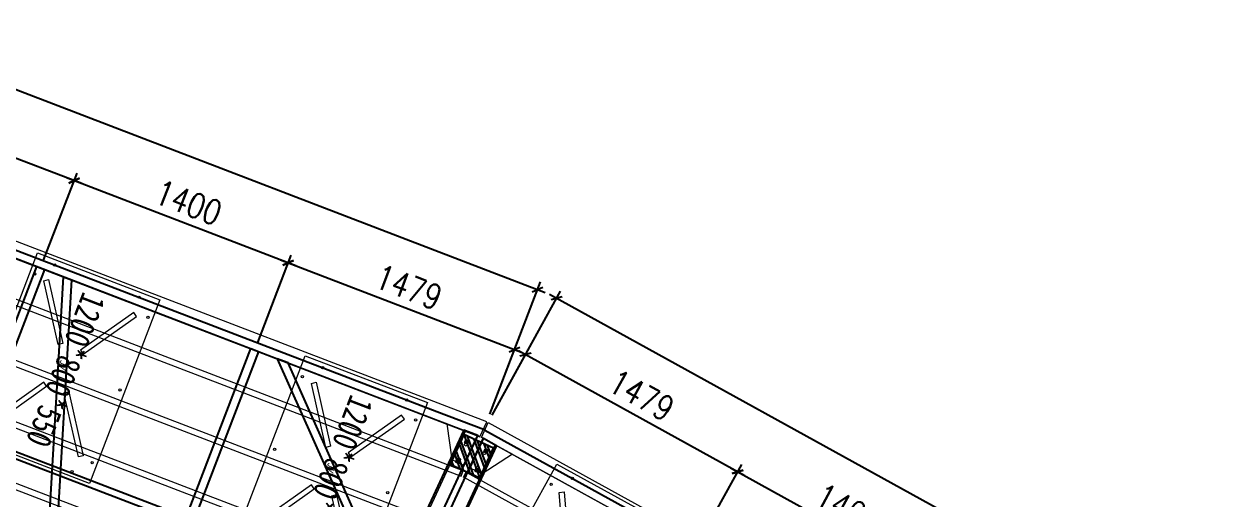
# Model space of a CAD drawing. Extents: x 8796 to 116961, y 24572 to 132726.
# Drawn here: x 83220 to 90585, y 96923 to 99819 of the extents above; entities that cross this region are included whole.
import ezdxf

# ---------------------------------------------------------------- set-up
doc = ezdxf.new("R2010")
doc.units = 0
doc.header["$LTSCALE"] = 1000
doc.header["$MEASUREMENT"] = 0
doc.linetypes.add('HIDDEN', pattern=[0.375, 0.25, -0.125])
for name, color, linetype in [('PUB_TEXT', 7, 'Continuous'), ('卡槽', 242, 'Continuous'), ('标注', 9, 'Continuous'), ('浮箱名称', 3, 'Continuous'), ('连接端梁', 130, 'Continuous'), ('铝横梁', 220, 'Continuous')]:
    doc.layers.add(name, color=color, linetype=linetype)
for name, color, linetype, lineweight in [('加强板', 140, 'Continuous', 18), ('浮箱', 160, 'Continuous', 20), ('虚线', 8, 'Continuous', 0), ('铝主梁', 3, 'Continuous', 9), ('铝龙骨', 7, 'Continuous', 9)]:
    doc.layers.add(name, color=color, linetype=linetype, lineweight=lineweight)
doc.styles.add('HZTXT', font='txtw.shx', dxfattribs={"width": 0.8, "bigfont": 'hztxtw.shx'})
doc.styles.add('黑体', font='simhei.ttf', dxfattribs={"width": 0.8})
doc.dimstyles.new('DIM-50', dxfattribs={"dimscale": 50, "dimtxt": 3, "dimasz": 1, "dimexe": 1, "dimexo": 1, "dimgap": 1, "dimtad": 1, "dimdec": 1, "dimdsep": 46, "dimtxsty": 'HZTXT', "dimblk": 'OBLIQUE', "dimblk1": 'ARCHTICK', "dimblk2": 'OBLIQUE', "dimcen": 0, "dimdle": 1, "dimclrd": 9, "dimclre": 9, "dimclrt": 2, "dimadec": 1, "dimazin": 0, "dimtfac": 1, "dimtdec": 1, "dimtix": 1, "dimtmove": 2, "dimatfit": 3, "dimldrblk": 'OBLIQUE', "dimfxl": 0, "dimtolj": 1, "dimtzin": 0, "dimarcsym": 0})

# ---------------------------------------------------------------- blocks, each defined once
blk = doc.blocks.new('_Oblique')
at = {"color": 0, "linetype": 'ByBlock', "lineweight": -2}
blk.add_line((-0.5, -0.5), (0.5, 0.5), dxfattribs=at)
blk = doc.blocks.new('*D579')
at = {"layer": 'Defpoints', "color": 0, "transparency": 16777216}
for p in [(54683.7, 72099.8), (54683.7, 71529.9), (56083.7, 71529.9)]:
    blk.add_point(p, dxfattribs=at)
at = {"layer": '标注', "color": 9, "lineweight": -2, "transparency": 16777216}
for p, q in [((54683.7, 71579.9), (54683.7, 72149.8)), ((56083.7, 71579.9), (56083.7, 72149.8)), ((56133.7, 72099.8), (54633.7, 72099.8))]:
    blk.add_line(p, q, dxfattribs=at)
at = {"layer": '标注', "color": 9, "lineweight": -2, "transparency": 16777216, "xscale": 50, "yscale": 50, "zscale": 50, "rotation": 180}
blk.add_blockref('_Oblique', (54683.7, 72099.8), dxfattribs=at)
at = {"layer": '标注', "color": 9, "lineweight": -2, "transparency": 16777216, "xscale": 50, "yscale": 50, "zscale": 50}
blk.add_blockref('_Oblique', (56083.7, 72099.8), dxfattribs=at)
at = {"layer": '标注', "color": 2, "transparency": 16777216, "insert": (55383.7, 72224.8), "char_height": 150, "attachment_point": 5, "style": 'HZTXT'}
blk.add_mtext('\\A1;1400', dxfattribs=at)
blk = doc.blocks.new('_ArchTick')
at = {"color": 0, "linetype": 'ByBlock', "const_width": 0.4}
blk.add_lwpolyline([(-0.5, -0.5), (0.5, 0.5)], dxfattribs=at)
blk = doc.blocks.new('*D580')
at = {"layer": 'Defpoints', "color": 0, "transparency": 16777216}
for p in [(53283.7, 72099.8), (53283.7, 71529.9), (54683.7, 71529.9)]:
    blk.add_point(p, dxfattribs=at)
at = {"layer": '标注', "color": 9, "lineweight": -2, "transparency": 16777216}
for p, q in [((53283.7, 71579.9), (53283.7, 72149.8)), ((54683.7, 71579.9), (54683.7, 72149.8)), ((54733.7, 72099.8), (53233.7, 72099.8))]:
    blk.add_line(p, q, dxfattribs=at)
at = {"layer": '标注', "color": 9, "lineweight": -2, "transparency": 16777216, "xscale": 50, "yscale": 50, "zscale": 50, "rotation": 180}
blk.add_blockref('_Oblique', (53283.7, 72099.8), dxfattribs=at)
at = {"layer": '标注', "color": 9, "lineweight": -2, "transparency": 16777216, "xscale": 50, "yscale": 50, "zscale": 50}
blk.add_blockref('_Oblique', (54683.7, 72099.8), dxfattribs=at)
at = {"layer": '标注', "color": 2, "transparency": 16777216, "insert": (53983.7, 72224.8), "char_height": 150, "attachment_point": 5, "style": 'HZTXT'}
blk.add_mtext('\\A1;1400', dxfattribs=at)
blk = doc.blocks.new('*D581')
at = {"layer": 'Defpoints', "color": 0, "transparency": 16777216}
for p in [(57562.7, 72492.5), (49004.7, 71627.9), (57562.7, 71627.9)]:
    blk.add_point(p, dxfattribs=at)
at = {"layer": '标注', "color": 9, "lineweight": -2, "transparency": 16777216}
for p, q in [((48954.7, 72492.5), (57612.7, 72492.5)), ((49004.7, 71677.9), (49004.7, 72542.5)), ((57562.7, 71677.9), (57562.7, 72542.5))]:
    blk.add_line(p, q, dxfattribs=at)
at = {"layer": '标注', "color": 9, "lineweight": -2, "transparency": 16777216, "xscale": 50, "yscale": 50, "zscale": 50, "rotation": 180}
blk.add_blockref('_Oblique', (49004.7, 72492.5), dxfattribs=at)
at = {"layer": '标注', "color": 9, "lineweight": -2, "transparency": 16777216, "xscale": 50, "yscale": 50, "zscale": 50}
blk.add_blockref('_Oblique', (57562.7, 72492.5), dxfattribs=at)
at = {"layer": '标注', "color": 2, "transparency": 16777216, "insert": (53283.7, 72617.5), "char_height": 150, "attachment_point": 5, "style": 'HZTXT'}
blk.add_mtext('\\A1;8558', dxfattribs=at)
blk = doc.blocks.new('*D582')
at = {"layer": 'Defpoints', "color": 0, "transparency": 16777216}
for p in [(57562.7, 72099.8), (57562.7, 71627.9), (56083.7, 71529.9)]:
    blk.add_point(p, dxfattribs=at)
at = {"layer": '标注', "color": 9, "lineweight": -2, "transparency": 16777216}
for p, q in [((56083.7, 71579.9), (56083.7, 72149.8)), ((57562.7, 71677.9), (57562.7, 72149.8)), ((56033.7, 72099.8), (57612.7, 72099.8))]:
    blk.add_line(p, q, dxfattribs=at)
at = {"layer": '标注', "color": 9, "lineweight": -2, "transparency": 16777216, "xscale": 50, "yscale": 50, "zscale": 50, "rotation": 180}
blk.add_blockref('_Oblique', (56083.7, 72099.8), dxfattribs=at)
at = {"layer": '标注', "color": 9, "lineweight": -2, "transparency": 16777216, "xscale": 50, "yscale": 50, "zscale": 50}
blk.add_blockref('_Oblique', (57562.7, 72099.8), dxfattribs=at)
at = {"layer": '标注', "color": 2, "transparency": 16777216, "insert": (56823.2, 72224.8), "char_height": 150, "attachment_point": 5, "style": 'HZTXT'}
blk.add_mtext('\\A1;1479', dxfattribs=at)
blk = doc.blocks.new('$matou$00000186')
for points in [[(-600, 400), (600, 400), (600, -400), (-600, -400)], [(-455.8, 303.8), (-472.4, 278.9), (-139.6, 57), (-122.9, 82)], [(455.8, 303.8), (472.4, 278.9), (139.6, 57), (122.9, 82)], [(-455.8, -303.8), (-472.4, -278.9), (-139.6, -57), (-122.9, -82)], [(455.8, -303.8), (472.4, -278.9), (139.6, -57), (122.9, -82)]]:
    blk.add_lwpolyline(points, close=True)
for centre in [(-475, 370), (0, 370), (475, 370), (-570, 275), (570, 275), (-570, -275), (570, -275), (-475, -370), (0, -370), (475, -370)]:
    blk.add_circle(centre, 7)
at = {"layer": 'PUB_TEXT', "style": '黑体', "width": 0.8}
blk.add_text('JY', height=52.57, dxfattribs=at).set_placement((-44.4, -35.3))
blk = doc.blocks.new('*U575')
at = {"layer": '浮箱', "rotation": 270}
blk.add_blockref('$matou$00000186', (0, 0), dxfattribs=at)
blk = doc.blocks.new('*U576')
at = {"color": 0, "linetype": 'ByBlock', "lineweight": -2, "transparency": 16777216}
for p in [(5250, 0), (7000, 0)]:
    blk.add_blockref('*U575', p, dxfattribs=at)
blk = doc.blocks.new('*D607')
at = {"layer": 'Defpoints', "color": 0, "transparency": 16777216}
for p in [(66171.6, 71967.1), (64771.6, 71397.2), (66171.6, 71397.2)]:
    blk.add_point(p, dxfattribs=at)
at = {"layer": '标注', "color": 9, "lineweight": -2, "transparency": 16777216}
for p, q in [((64721.6, 71967.1), (66221.6, 71967.1)), ((64771.6, 71447.2), (64771.6, 72017.1)), ((66171.6, 71447.2), (66171.6, 72017.1))]:
    blk.add_line(p, q, dxfattribs=at)
at = {"layer": '标注', "color": 9, "lineweight": -2, "transparency": 16777216, "xscale": 50, "yscale": 50, "zscale": 50, "rotation": 180}
blk.add_blockref('_Oblique', (64771.6, 71967.1), dxfattribs=at)
at = {"layer": '标注', "color": 9, "lineweight": -2, "transparency": 16777216, "xscale": 50, "yscale": 50, "zscale": 50}
blk.add_blockref('_Oblique', (66171.6, 71967.1), dxfattribs=at)
at = {"layer": '标注', "color": 2, "transparency": 16777216, "insert": (65471.6, 72092.1), "char_height": 150, "attachment_point": 5, "style": 'HZTXT'}
blk.add_mtext('\\A1;1400', dxfattribs=at)
blk = doc.blocks.new('*D610')
at = {"layer": 'Defpoints', "color": 0, "transparency": 16777216}
for p in [(63292.6, 72359.8), (63292.6, 71495.2), (71850.6, 71495.2)]:
    blk.add_point(p, dxfattribs=at)
at = {"layer": '标注', "color": 9, "lineweight": -2, "transparency": 16777216}
for p, q in [((63292.6, 71545.2), (63292.6, 72409.8)), ((71850.6, 71545.2), (71850.6, 72409.8)), ((71900.6, 72359.8), (63242.6, 72359.8))]:
    blk.add_line(p, q, dxfattribs=at)
at = {"layer": '标注', "color": 9, "lineweight": -2, "transparency": 16777216, "xscale": 50, "yscale": 50, "zscale": 50, "rotation": 180}
blk.add_blockref('_Oblique', (63292.6, 72359.8), dxfattribs=at)
at = {"layer": '标注', "color": 9, "lineweight": -2, "transparency": 16777216, "xscale": 50, "yscale": 50, "zscale": 50}
blk.add_blockref('_Oblique', (71850.6, 72359.8), dxfattribs=at)
at = {"layer": '标注', "color": 2, "transparency": 16777216, "insert": (67571.6, 72484.8), "char_height": 150, "attachment_point": 5, "style": 'HZTXT'}
blk.add_mtext('\\A1;8558', dxfattribs=at)
blk = doc.blocks.new('*D611')
at = {"layer": 'Defpoints', "color": 0, "transparency": 16777216}
for p in [(63292.6, 71967.1), (63292.6, 71495.2), (64771.6, 71397.2)]:
    blk.add_point(p, dxfattribs=at)
at = {"layer": '标注', "color": 9, "lineweight": -2, "transparency": 16777216}
for p, q in [((64821.6, 71967.1), (63242.6, 71967.1)), ((63292.6, 71545.2), (63292.6, 72017.1)), ((64771.6, 71447.2), (64771.6, 72017.1))]:
    blk.add_line(p, q, dxfattribs=at)
at = {"layer": '标注', "color": 9, "lineweight": -2, "transparency": 16777216, "xscale": 50, "yscale": 50, "zscale": 50, "rotation": 180}
blk.add_blockref('_Oblique', (63292.6, 71967.1), dxfattribs=at)
at = {"layer": '标注', "color": 9, "lineweight": -2, "transparency": 16777216, "xscale": 50, "yscale": 50, "zscale": 50}
blk.add_blockref('_Oblique', (64771.6, 71967.1), dxfattribs=at)
at = {"layer": '标注', "color": 2, "transparency": 16777216, "insert": (64032.1, 72092.1), "char_height": 150, "attachment_point": 5, "style": 'HZTXT'}
blk.add_mtext('\\A1;1479', dxfattribs=at)
blk = doc.blocks.new('*U41')
at = {"layer": '浮箱', "rotation": 270}
blk.add_blockref('$matou$00000186', (0, 0), dxfattribs=at)
blk = doc.blocks.new('*U42')
at = {"color": 0, "linetype": 'ByBlock', "lineweight": -2, "transparency": 16777216}
for p in [(0, 0), (1550, 0), (3100, 0), (4650, 0), (6200, 0)]:
    blk.add_blockref('*U41', p, dxfattribs=at)
blk = doc.blocks.new('橡胶块200x200x60')
h = blk.add_hatch()
h.set_pattern_fill('ANSI32', color=256, scale=10)
h.set_pattern_definition([(45, (0, 0), (-33.67596, 33.67596), []), (45, (22.45, 0), (-33.67596, 33.67596), [])])
h.paths.add_polyline_path([(25487.9, 88551.2), (25687.9, 88551.2), (25687.9, 88751.2), (25487.9, 88751.2)])
blk.add_lwpolyline([(25487.9, 88551.2), (25687.9, 88551.2), (25687.9, 88751.2), (25487.9, 88751.2)], close=True)
for points in [[(25512.9, 88716.2), (25532.9, 88716.2)], [(25522.9, 88726.2), (25522.9, 88706.2)], [(25662.9, 88716.2), (25642.9, 88716.2)], [(25652.9, 88726.2), (25652.9, 88706.2)], [(25512.9, 88586.2), (25532.9, 88586.2)], [(25522.9, 88576.2), (25522.9, 88596.2)], [(25662.9, 88586.2), (25642.9, 88586.2)], [(25652.9, 88576.2), (25652.9, 88596.2)]]:
    blk.add_lwpolyline(points)
for centre, radius in [((25522.9, 88716.2), 10), ((25522.9, 88716.2), 8), ((25652.9, 88716.2), 10), ((25652.9, 88716.2), 8), ((25522.9, 88586.2), 10), ((25522.9, 88586.2), 8), ((25652.9, 88586.2), 10), ((25652.9, 88586.2), 8)]:
    blk.add_circle(centre, radius)
blk = doc.blocks.new('M31')
blk.add_lwpolyline([(57450.17, 71529.9), (57445.92, 71468.27)])
at = {"layer": '加强板', "color": 5}
blk.add_lwpolyline([(57538.31, 71529.9), (57338.32, 71529.9), (57444.76, 71335.87), (57524.57, 71330.37)], close=True, dxfattribs=at)
blk.add_lwpolyline([(57538.31, 71529.9), (57338.32, 71529.9), (57444.76, 71335.87), (57524.57, 71330.37)], close=True, dxfattribs=at)
for centre in [(57492.91, 71452.84), (57492.91, 71452.84), (57486.04, 71353.07), (57486.04, 71353.07)]:
    blk.add_circle(centre, 9, dxfattribs=at)
at = {"layer": '卡槽', "color": 22, "ltscale": 5000, "elevation": 0}
blk.add_lwpolyline([(49134.24, 70427.88), (49134.24, 70387.88), (57430.06, 70387.88), (57430.06, 70427.88)], close=True, dxfattribs=at)
at = {"layer": '虚线', "color": 1, "linetype": 'HIDDEN', "ltscale": 300}
for p, q in [((57555.42, 71529.9), (49011.45, 71529.9)), ((57555.42, 71529.9), (49011.45, 71529.9)), ((57460.19, 71529.9), (57232.56, 68225.9)), ((57460.19, 71529.9), (57232.56, 68225.9))]:
    blk.add_line(p, q, dxfattribs=at)
at = {"layer": '连接端梁'}
blk.add_lwpolyline([(57312.75, 68225.9), (57540.38, 71529.9), (57450.17, 71529.9), (57222.53, 68225.9)], close=True, dxfattribs=at)
blk.add_lwpolyline([(57312.75, 68225.9), (57540.38, 71529.9), (57450.17, 71529.9), (57222.53, 68225.9)], close=True, dxfattribs=at)
at = {"layer": '铝主梁', "color": 3}
blk.add_lwpolyline([(49004.67, 71627.9), (49012.14, 71527.9), (57555.27, 71527.9), (57562.71, 71627.9), (49004.7, 71627.9)], dxfattribs=at)
at = {"layer": '铝横梁', "color": 243}
for points in [[(54709.69, 71529.9), (54709.69, 68225.9), (54659.69, 68225.9), (54659.69, 71529.9)], [(54885.08, 71529.9), (55936.71, 68225.9), (55884.44, 68225.29), (54832.81, 71529.29)], [(56107.69, 71529.9), (56107.69, 68225.9), (56057.69, 68225.9), (56057.69, 71529.9)], [(57383.6, 70446.85), (56300.58, 71529.89), (56231.28, 71528.48), (57377.81, 70381.93)]]:
    blk.add_lwpolyline(points, close=True, dxfattribs=at)
at = {"layer": '铝龙骨', "color": 0}
for points in [[(57534.71, 71262.9), (57534.71, 71297.9), (49036.71, 71297.9), (49036.71, 71262.9)], [(57504.71, 70912.9), (57504.71, 70947.9), (49061.71, 70947.9), (49061.71, 70912.9)], [(57484.71, 70562.9), (57484.71, 70597.9), (49091.71, 70597.9), (49091.71, 70562.9)], [(57464.71, 70212.9), (57464.71, 70247.9), (49116.71, 70247.9), (49116.71, 70212.9)]]:
    blk.add_lwpolyline(points, close=True, dxfattribs=at)
blk.add_blockref('*U576', (49782.8, 71007.88, 0))
at = {"layer": '浮箱名称', "style": '黑体', "width": 0.8}
for p in [(54975.94, 71492.91, 0), (56725.94, 71492.91, 0)]:
    blk.add_text('1200*800*550', height=150.211, rotation=270, dxfattribs=at).set_placement(p)
at = {"layer": '标注'}
for base, p1, p2, picture, middle in [((57562.71, 72492.49), (49004.7, 71627.9), (57562.71, 71627.9), '*D581', (53283.7, 72617.49)), ((53283.69, 72099.8), (54683.69, 71529.9), (53283.69, 71529.9), '*D580', (53983.69, 72224.8)), ((54683.69, 72099.8), (56083.69, 71529.9), (54683.69, 71529.9), '*D579', (55383.69, 72224.8)), ((57562.71, 72099.8), (56083.69, 71529.9), (57562.71, 71627.9), '*D582', (56823.2, 72224.8))]:
    dim = blk.add_linear_dim(base=base, p1=p1, p2=p2, angle=180, dimstyle='DIM-50', dxfattribs=at)
    dim.commit()
    dim.dimension.update_dxf_attribs({"geometry": picture, "text_midpoint": middle})
blk = doc.blocks.new('M41')
at = {"layer": '加强板', "color": 5}
blk.add_lwpolyline([(63316.99, 71397.16), (63516.99, 71397.16), (63410.55, 71203.14), (63330.74, 71197.64)], close=True, dxfattribs=at)
blk.add_lwpolyline([(63316.99, 71397.16), (63516.99, 71397.16), (63410.55, 71203.14), (63330.74, 71197.64)], close=True, dxfattribs=at)
for centre in [(63362.4, 71320.11), (63362.4, 71320.11), (63369.27, 71220.34), (63369.27, 71220.34)]:
    blk.add_circle(centre, 9, dxfattribs=at)
at = {"layer": '虚线', "color": 1, "linetype": 'HIDDEN', "ltscale": 300}
for p, q in [((63299.35, 71397.16), (71786.58, 71397.16)), ((63299.35, 71397.16), (71786.58, 71397.16)), ((63395.13, 71397.12), (63622.77, 68093.12)), ((63395.13, 71397.12), (63622.77, 68093.12))]:
    blk.add_line(p, q, dxfattribs=at)
at = {"layer": '连接端梁'}
blk.add_lwpolyline([(63542.58, 68093.16), (63314.94, 71397.16), (63405.15, 71397.17), (63632.79, 68093.16)], close=True, dxfattribs=at)
at = {"layer": '铝主梁', "color": 3}
blk.add_lwpolyline([(71785.27, 71395.16), (63300.04, 71395.16), (63292.6, 71495.16), (71850.63, 71495.16)], dxfattribs=at)
at = {"layer": '铝龙骨', "color": 0}
blk.add_lwpolyline([(63320.6, 71130.16), (63320.6, 71165.16), (71598.6, 71165.16), (71598.6, 71130.16)], close=True, dxfattribs=at)
blk.add_blockref('*U42', (64181.49, 70875.15, 0))
at = {"layer": '标注'}
for base, p1, p2, picture, middle in [((63292.6, 72359.76), (71850.63, 71495.16), (63292.6, 71495.16), '*D610', (67571.62, 72484.76)), ((63292.6, 71967.07), (64771.61, 71397.16), (63292.6, 71495.16), '*D611', (64032.11, 72092.07)), ((66171.61, 71967.07), (64771.61, 71397.16), (66171.61, 71397.16), '*D607', (65471.61, 72092.07))]:
    dim = blk.add_linear_dim(base=base, p1=p1, p2=p2, dimstyle='DIM-50', dxfattribs=at)
    dim.commit()
    dim.dimension.update_dxf_attribs({"geometry": picture, "text_midpoint": middle})

msp = doc.modelspace()

# ---------------------------------------------------------------- linework, layer by layer
at = {"layer": '连接端梁', "color": 0, "elevation": 29521}
msp.add_lwpolyline([(61264.67, 103122.12), (69390.76, 102379.05), (69692.59, 102351.45), (69701.77, 102349.32), (69787.14, 102330.11), (77734.71, 100480.35), (78029.91, 100411.64), (78038.94, 100408.87), (85739.66, 97455.89), (86022.65, 97347.37), (86030.92, 97342.82), (93359.15, 93303.99), (93494.14, 93229.59), (93498.66, 93221.07), (92943.59, 87126.59), (92936.17, 87045.19), (92931.83, 87041.57)], dxfattribs=at)

# ---------------------------------------------------------------- block references
for name, p, rotation in [('M31', (6651.42, 51123.56, 29521), 339.0197641497624), ('M41', (-3888.64, 65323.84, 29521), 331.1393975733866), ('橡胶块200x200x60', (16337.53, 157744.57, 29521), 245.0784801165569)]:
    msp.add_blockref(name, p, dxfattribs=dict(rotation=rotation))

doc.saveas('drawing.dxf')
